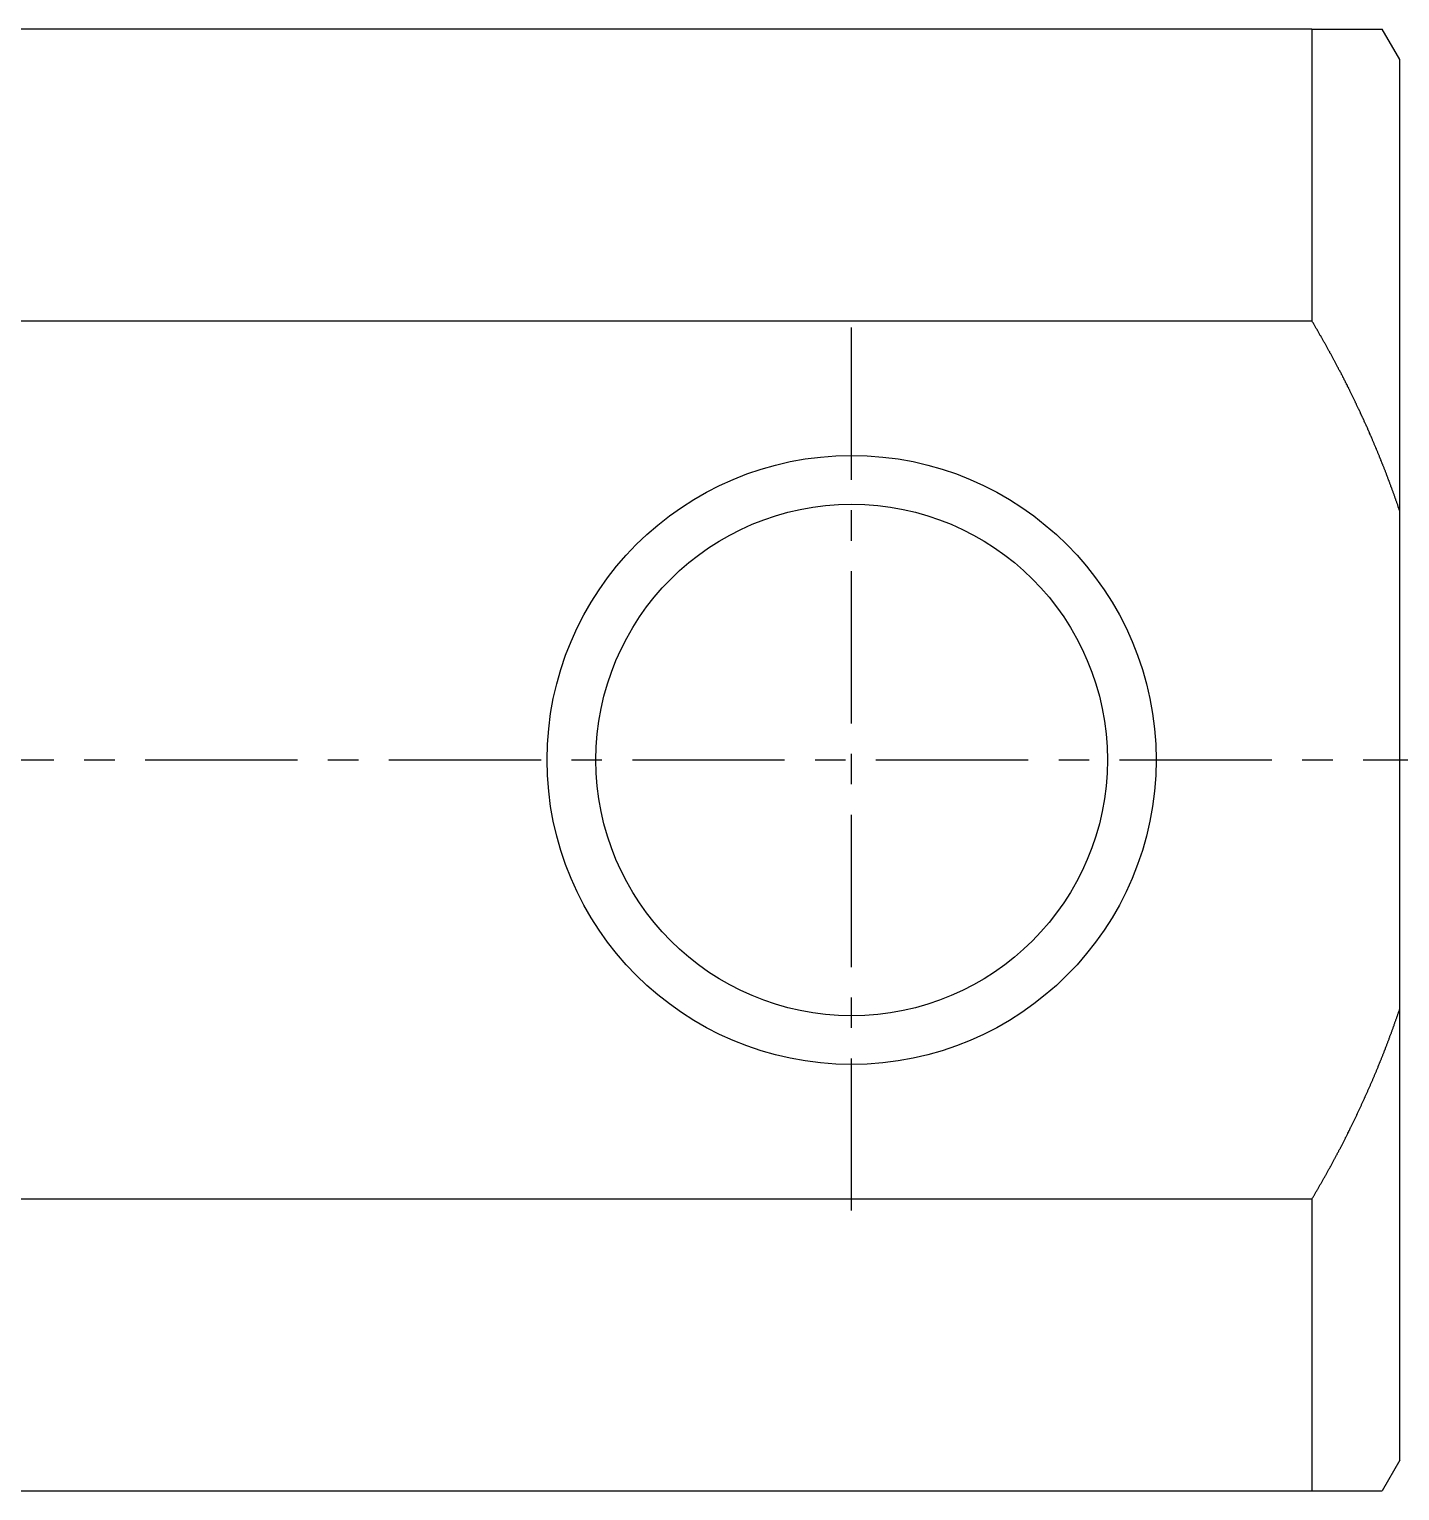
# Model space of a CAD drawing. Extents: x 56 to 259, y 61 to 128.
# Drawn here: x 124.17 to 135.42, y 105.37 to 117.37 of the extents above; entities that cross this region are included whole.
import ezdxf

# ---------------------------------------------------------------- set-up
doc = ezdxf.new("R2010")
doc.units = 0
doc.linetypes.add('CENTER', pattern=[2, 1.25, -0.25, 0.25, -0.25])
doc.layers.get('0').update_dxf_attribs({"linetype": 'CONTINUOUS'})
doc.layers.add('CENTER', color=1, linetype='CENTER')

msp = doc.modelspace()

# ---------------------------------------------------------------- linework, layer by layer
at = {"color": 7, "linetype": 'CONTINUOUS'}
for p, q in [((134.702, 117.373), (120.145, 117.373)), ((134.702, 117.373), (135.279, 117.373)), ((134.702, 117.373), (134.702, 114.978)), ((135.423, 117.123), (135.279, 117.373)), ((135.423, 105.623), (135.423, 117.123)), ((120.145, 114.978), (134.702, 114.978)), ((134.702, 107.767), (120.145, 107.767)), ((134.702, 107.767), (134.702, 105.373)), ((135.423, 105.623), (135.279, 105.373)), ((120.145, 105.373), (134.702, 105.373)), ((134.702, 105.373), (135.279, 105.373))]:
    msp.add_line(p, q, dxfattribs=at)
at = {"color": 7}
for points in [[(135.423, 113.416, 0), (135.421, 113.422, 0), (135.419, 113.427, 0), (135.417, 113.433, 0), (135.415, 113.439, 0), (135.413, 113.444, 0), (135.411, 113.45, 0), (135.41, 113.456, 0), (135.408, 113.461, 0), (135.406, 113.467, 0), (135.404, 113.473, 0), (135.402, 113.478, 0), (135.4, 113.484, 0), (135.398, 113.49, 0), (135.396, 113.496, 0), (135.394, 113.501, 0), (135.392, 113.507, 0), (135.39, 113.513, 0), (135.388, 113.518, 0), (135.386, 113.524, 0), (135.384, 113.53, 0), (135.382, 113.535, 0), (135.38, 113.541, 0), (135.378, 113.547, 0), (135.376, 113.552, 0), (135.374, 113.558, 0), (135.372, 113.563, 0), (135.37, 113.569, 0), (135.368, 113.575, 0), (135.366, 113.58, 0), (135.364, 113.586, 0), (135.362, 113.592, 0), (135.36, 113.597, 0), (135.357, 113.603, 0), (135.355, 113.609, 0), (135.353, 113.614, 0), (135.351, 113.62, 0), (135.349, 113.626, 0), (135.347, 113.631, 0), (135.345, 113.637, 0), (135.343, 113.642, 0), (135.341, 113.648, 0), (135.339, 113.654, 0), (135.337, 113.659, 0), (135.335, 113.665, 0), (135.332, 113.671, 0), (135.33, 113.676, 0), (135.328, 113.682, 0), (135.326, 113.688, 0), (135.324, 113.693, 0), (135.322, 113.699, 0), (135.32, 113.704, 0), (135.318, 113.71, 0), (135.315, 113.716, 0), (135.313, 113.721, 0), (135.311, 113.727, 0), (135.309, 113.732, 0), (135.307, 113.738, 0), (135.305, 113.744, 0), (135.302, 113.749, 0), (135.3, 113.755, 0), (135.298, 113.76, 0), (135.296, 113.766, 0), (135.294, 113.772, 0), (135.292, 113.777, 0), (135.289, 113.783, 0), (135.287, 113.788, 0), (135.285, 113.794, 0), (135.283, 113.8, 0), (135.28, 113.805, 0), (135.278, 113.811, 0), (135.276, 113.816, 0), (135.274, 113.822, 0), (135.272, 113.827, 0), (135.269, 113.833, 0), (135.267, 113.839, 0), (135.265, 113.844, 0), (135.263, 113.85, 0), (135.26, 113.855, 0), (135.258, 113.861, 0), (135.256, 113.866, 0), (135.254, 113.872, 0), (135.251, 113.878, 0), (135.249, 113.883, 0), (135.247, 113.889, 0), (135.244, 113.894, 0), (135.242, 113.9, 0), (135.24, 113.905, 0), (135.238, 113.911, 0), (135.235, 113.916, 0), (135.233, 113.922, 0), (135.231, 113.928, 0), (135.228, 113.933, 0), (135.226, 113.939, 0), (135.224, 113.944, 0), (135.221, 113.95, 0), (135.219, 113.955, 0), (135.217, 113.961, 0), (135.214, 113.966, 0), (135.212, 113.972, 0), (135.21, 113.977, 0), (135.207, 113.983, 0), (135.205, 113.988, 0), (135.203, 113.994, 0), (135.2, 113.999, 0), (135.198, 114.005, 0), (135.196, 114.011, 0), (135.193, 114.016, 0), (135.191, 114.022, 0), (135.188, 114.027, 0), (135.186, 114.033, 0), (135.184, 114.038, 0), (135.181, 114.044, 0), (135.179, 114.049, 0), (135.176, 114.055, 0), (135.174, 114.06, 0), (135.172, 114.066, 0), (135.169, 114.071, 0), (135.167, 114.077, 0), (135.164, 114.082, 0), (135.162, 114.088, 0), (135.16, 114.093, 0), (135.157, 114.099, 0), (135.155, 114.104, 0), (135.152, 114.11, 0), (135.15, 114.115, 0), (135.147, 114.121, 0), (135.145, 114.126, 0), (135.142, 114.132, 0), (135.14, 114.137, 0), (135.137, 114.142, 0), (135.135, 114.148, 0), (135.132, 114.153, 0), (135.13, 114.159, 0), (135.128, 114.164, 0), (135.125, 114.17, 0), (135.123, 114.175, 0), (135.12, 114.181, 0), (135.118, 114.186, 0), (135.115, 114.192, 0), (135.113, 114.197, 0), (135.11, 114.203, 0), (135.107, 114.208, 0), (135.105, 114.213, 0), (135.102, 114.219, 0), (135.1, 114.224, 0), (135.097, 114.23, 0), (135.095, 114.235, 0), (135.092, 114.241, 0), (135.09, 114.246, 0), (135.087, 114.252, 0), (135.085, 114.257, 0), (135.082, 114.262, 0), (135.08, 114.268, 0), (135.077, 114.273, 0), (135.074, 114.279, 0), (135.072, 114.284, 0), (135.069, 114.29, 0), (135.067, 114.295, 0), (135.064, 114.3, 0), (135.061, 114.306, 0), (135.059, 114.311, 0), (135.056, 114.317, 0), (135.054, 114.322, 0), (135.051, 114.328, 0), (135.048, 114.333, 0), (135.046, 114.338, 0), (135.043, 114.344, 0), (135.041, 114.349, 0), (135.038, 114.355, 0), (135.035, 114.36, 0), (135.033, 114.365, 0), (135.03, 114.371, 0), (135.027, 114.376, 0), (135.025, 114.382, 0), (135.022, 114.387, 0), (135.02, 114.392, 0), (135.017, 114.398, 0), (135.014, 114.403, 0), (135.012, 114.409, 0), (135.009, 114.414, 0), (135.006, 114.419, 0), (135.004, 114.425, 0), (135.001, 114.43, 0), (134.998, 114.435, 0), (134.995, 114.441, 0), (134.993, 114.446, 0), (134.99, 114.452, 0), (134.987, 114.457, 0), (134.985, 114.462, 0), (134.982, 114.468, 0), (134.979, 114.473, 0), (134.977, 114.478, 0), (134.974, 114.484, 0), (134.971, 114.489, 0), (134.968, 114.494, 0), (134.966, 114.5, 0), (134.963, 114.505, 0), (134.96, 114.51, 0), (134.957, 114.516, 0), (134.955, 114.521, 0), (134.952, 114.526, 0), (134.949, 114.532, 0), (134.946, 114.537, 0), (134.944, 114.543, 0), (134.941, 114.548, 0), (134.938, 114.553, 0), (134.935, 114.559, 0), (134.933, 114.564, 0), (134.93, 114.569, 0), (134.927, 114.574, 0), (134.924, 114.58, 0), (134.921, 114.585, 0), (134.919, 114.59, 0), (134.916, 114.596, 0), (134.913, 114.601, 0), (134.91, 114.606, 0), (134.907, 114.612, 0), (134.905, 114.617, 0), (134.902, 114.622, 0), (134.899, 114.628, 0), (134.896, 114.633, 0), (134.893, 114.638, 0), (134.891, 114.644, 0), (134.888, 114.649, 0), (134.885, 114.654, 0), (134.882, 114.659, 0), (134.879, 114.665, 0), (134.876, 114.67, 0), (134.873, 114.675, 0), (134.871, 114.681, 0), (134.868, 114.686, 0), (134.865, 114.691, 0), (134.862, 114.696, 0), (134.859, 114.702, 0), (134.856, 114.707, 0), (134.853, 114.712, 0), (134.85, 114.717, 0), (134.848, 114.723, 0), (134.845, 114.728, 0), (134.842, 114.733, 0), (134.839, 114.739, 0), (134.836, 114.744, 0), (134.833, 114.749, 0), (134.83, 114.754, 0), (134.827, 114.76, 0), (134.824, 114.765, 0), (134.821, 114.77, 0), (134.818, 114.775, 0), (134.816, 114.781, 0), (134.813, 114.786, 0), (134.81, 114.791, 0), (134.807, 114.796, 0), (134.804, 114.801, 0), (134.801, 114.807, 0), (134.798, 114.812, 0), (134.795, 114.817, 0), (134.792, 114.822, 0), (134.789, 114.828, 0), (134.786, 114.833, 0), (134.783, 114.838, 0), (134.78, 114.843, 0), (134.777, 114.849, 0), (134.774, 114.854, 0), (134.771, 114.859, 0), (134.768, 114.864, 0), (134.765, 114.869, 0), (134.762, 114.875, 0), (134.759, 114.88, 0), (134.756, 114.885, 0), (134.753, 114.89, 0), (134.75, 114.895, 0), (134.747, 114.901, 0), (134.744, 114.906, 0), (134.741, 114.911, 0), (134.738, 114.916, 0), (134.735, 114.921, 0), (134.732, 114.927, 0), (134.729, 114.932, 0), (134.726, 114.937, 0), (134.723, 114.942, 0), (134.72, 114.947, 0), (134.717, 114.952, 0), (134.714, 114.958, 0), (134.711, 114.963, 0), (134.708, 114.968, 0), (134.705, 114.973, 0), (134.702, 114.978, 0)], [(134.702, 107.767, 0), (134.705, 107.772, 0), (134.708, 107.777, 0), (134.711, 107.783, 0), (134.714, 107.788, 0), (134.717, 107.793, 0), (134.72, 107.798, 0), (134.723, 107.803, 0), (134.726, 107.809, 0), (134.729, 107.814, 0), (134.732, 107.819, 0), (134.735, 107.824, 0), (134.738, 107.829, 0), (134.741, 107.835, 0), (134.744, 107.84, 0), (134.747, 107.845, 0), (134.75, 107.85, 0), (134.753, 107.855, 0), (134.756, 107.861, 0), (134.759, 107.866, 0), (134.762, 107.871, 0), (134.765, 107.876, 0), (134.768, 107.881, 0), (134.771, 107.887, 0), (134.774, 107.892, 0), (134.777, 107.897, 0), (134.78, 107.902, 0), (134.783, 107.907, 0), (134.786, 107.913, 0), (134.789, 107.918, 0), (134.792, 107.923, 0), (134.795, 107.928, 0), (134.798, 107.934, 0), (134.801, 107.939, 0), (134.804, 107.944, 0), (134.807, 107.949, 0), (134.81, 107.955, 0), (134.813, 107.96, 0), (134.816, 107.965, 0), (134.819, 107.97, 0), (134.822, 107.976, 0), (134.824, 107.981, 0), (134.827, 107.986, 0), (134.83, 107.991, 0), (134.833, 107.997, 0), (134.836, 108.002, 0), (134.839, 108.007, 0), (134.842, 108.012, 0), (134.845, 108.018, 0), (134.848, 108.023, 0), (134.851, 108.028, 0), (134.853, 108.033, 0), (134.856, 108.039, 0), (134.859, 108.044, 0), (134.862, 108.049, 0), (134.865, 108.055, 0), (134.868, 108.06, 0), (134.871, 108.065, 0), (134.874, 108.07, 0), (134.876, 108.076, 0), (134.879, 108.081, 0), (134.882, 108.086, 0), (134.885, 108.092, 0), (134.888, 108.097, 0), (134.891, 108.102, 0), (134.894, 108.107, 0), (134.896, 108.113, 0), (134.899, 108.118, 0), (134.902, 108.123, 0), (134.905, 108.129, 0), (134.908, 108.134, 0), (134.91, 108.139, 0), (134.913, 108.145, 0), (134.916, 108.15, 0), (134.919, 108.155, 0), (134.922, 108.161, 0), (134.924, 108.166, 0), (134.927, 108.171, 0), (134.93, 108.177, 0), (134.933, 108.182, 0), (134.936, 108.187, 0), (134.938, 108.193, 0), (134.941, 108.198, 0), (134.944, 108.203, 0), (134.947, 108.209, 0), (134.949, 108.214, 0), (134.952, 108.219, 0), (134.955, 108.225, 0), (134.958, 108.23, 0), (134.96, 108.235, 0), (134.963, 108.241, 0), (134.966, 108.246, 0), (134.969, 108.251, 0), (134.971, 108.257, 0), (134.974, 108.262, 0), (134.977, 108.267, 0), (134.979, 108.273, 0), (134.982, 108.278, 0), (134.985, 108.284, 0), (134.988, 108.289, 0), (134.99, 108.294, 0), (134.993, 108.3, 0), (134.996, 108.305, 0), (134.998, 108.31, 0), (135.001, 108.316, 0), (135.004, 108.321, 0), (135.006, 108.327, 0), (135.009, 108.332, 0), (135.012, 108.337, 0), (135.014, 108.343, 0), (135.017, 108.348, 0), (135.02, 108.354, 0), (135.022, 108.359, 0), (135.025, 108.364, 0), (135.028, 108.37, 0), (135.03, 108.375, 0), (135.033, 108.381, 0), (135.036, 108.386, 0), (135.038, 108.391, 0), (135.041, 108.397, 0), (135.044, 108.402, 0), (135.046, 108.408, 0), (135.049, 108.413, 0), (135.051, 108.418, 0), (135.054, 108.424, 0), (135.057, 108.429, 0), (135.059, 108.435, 0), (135.062, 108.44, 0), (135.064, 108.445, 0), (135.067, 108.451, 0), (135.07, 108.456, 0), (135.072, 108.462, 0), (135.075, 108.467, 0), (135.077, 108.473, 0), (135.08, 108.478, 0), (135.082, 108.484, 0), (135.085, 108.489, 0), (135.087, 108.494, 0), (135.09, 108.5, 0), (135.093, 108.505, 0), (135.095, 108.511, 0), (135.098, 108.516, 0), (135.1, 108.522, 0), (135.103, 108.527, 0), (135.105, 108.533, 0), (135.108, 108.538, 0), (135.11, 108.543, 0), (135.113, 108.549, 0), (135.115, 108.554, 0), (135.118, 108.56, 0), (135.12, 108.565, 0), (135.123, 108.571, 0), (135.125, 108.576, 0), (135.128, 108.582, 0), (135.13, 108.587, 0), (135.133, 108.593, 0), (135.135, 108.598, 0), (135.138, 108.604, 0), (135.14, 108.609, 0), (135.143, 108.615, 0), (135.145, 108.62, 0), (135.148, 108.626, 0), (135.15, 108.631, 0), (135.152, 108.637, 0), (135.155, 108.642, 0), (135.157, 108.648, 0), (135.16, 108.653, 0), (135.162, 108.659, 0), (135.165, 108.664, 0), (135.167, 108.67, 0), (135.17, 108.675, 0), (135.172, 108.681, 0), (135.174, 108.686, 0), (135.177, 108.692, 0), (135.179, 108.697, 0), (135.182, 108.703, 0), (135.184, 108.708, 0), (135.186, 108.714, 0), (135.189, 108.719, 0), (135.191, 108.725, 0), (135.194, 108.73, 0), (135.196, 108.736, 0), (135.198, 108.741, 0), (135.201, 108.747, 0), (135.203, 108.752, 0), (135.205, 108.758, 0), (135.208, 108.763, 0), (135.21, 108.769, 0), (135.212, 108.774, 0), (135.215, 108.78, 0), (135.217, 108.785, 0), (135.219, 108.791, 0), (135.222, 108.797, 0), (135.224, 108.802, 0), (135.226, 108.808, 0), (135.229, 108.813, 0), (135.231, 108.819, 0), (135.233, 108.824, 0), (135.236, 108.83, 0), (135.238, 108.835, 0), (135.24, 108.841, 0), (135.243, 108.846, 0), (135.245, 108.852, 0), (135.247, 108.858, 0), (135.249, 108.863, 0), (135.252, 108.869, 0), (135.254, 108.874, 0), (135.256, 108.88, 0), (135.258, 108.885, 0), (135.261, 108.891, 0), (135.263, 108.897, 0), (135.265, 108.902, 0), (135.267, 108.908, 0), (135.27, 108.913, 0), (135.272, 108.919, 0), (135.274, 108.924, 0), (135.276, 108.93, 0), (135.279, 108.936, 0), (135.281, 108.941, 0), (135.283, 108.947, 0), (135.285, 108.952, 0), (135.287, 108.958, 0), (135.29, 108.964, 0), (135.292, 108.969, 0), (135.294, 108.975, 0), (135.296, 108.98, 0), (135.298, 108.986, 0), (135.301, 108.992, 0), (135.303, 108.997, 0), (135.305, 109.003, 0), (135.307, 109.008, 0), (135.309, 109.014, 0), (135.311, 109.02, 0), (135.314, 109.025, 0), (135.316, 109.031, 0), (135.318, 109.036, 0), (135.32, 109.042, 0), (135.322, 109.048, 0), (135.324, 109.053, 0), (135.326, 109.059, 0), (135.329, 109.065, 0), (135.331, 109.07, 0), (135.333, 109.076, 0), (135.335, 109.081, 0), (135.337, 109.087, 0), (135.339, 109.093, 0), (135.341, 109.098, 0), (135.343, 109.104, 0), (135.345, 109.11, 0), (135.348, 109.115, 0), (135.35, 109.121, 0), (135.352, 109.127, 0), (135.354, 109.132, 0), (135.356, 109.138, 0), (135.358, 109.144, 0), (135.36, 109.149, 0), (135.362, 109.155, 0), (135.364, 109.16, 0), (135.366, 109.166, 0), (135.368, 109.172, 0), (135.37, 109.177, 0), (135.372, 109.183, 0), (135.374, 109.189, 0), (135.376, 109.194, 0), (135.378, 109.2, 0), (135.38, 109.206, 0), (135.382, 109.211, 0), (135.384, 109.217, 0), (135.386, 109.223, 0), (135.388, 109.228, 0), (135.39, 109.234, 0), (135.392, 109.24, 0), (135.394, 109.245, 0), (135.396, 109.251, 0), (135.398, 109.257, 0), (135.4, 109.262, 0), (135.402, 109.268, 0), (135.404, 109.274, 0), (135.406, 109.28, 0), (135.408, 109.285, 0), (135.41, 109.291, 0), (135.412, 109.297, 0), (135.414, 109.302, 0), (135.416, 109.308, 0), (135.418, 109.314, 0), (135.42, 109.319, 0), (135.422, 109.325, 0), (135.423, 109.331, 0)]]:
    msp.add_polyline3d(points, dxfattribs=at)
at = {"color": 3, "linetype": 'CONTINUOUS'}
msp.add_circle((130.923, 111.373), 2.5, dxfattribs=at)
at = {"color": 7, "linetype": 'CONTINUOUS'}
msp.add_circle((130.923, 111.373), 2.1, dxfattribs=at)
at = {"layer": 'CENTER', "color": 1, "linetype": 'CENTER'}
for p, q in [((130.923, 107.673), (130.923, 115.073)), ((87.123, 111.373), (197.023, 111.373))]:
    msp.add_line(p, q, dxfattribs=at)

doc.saveas('drawing.dxf')
